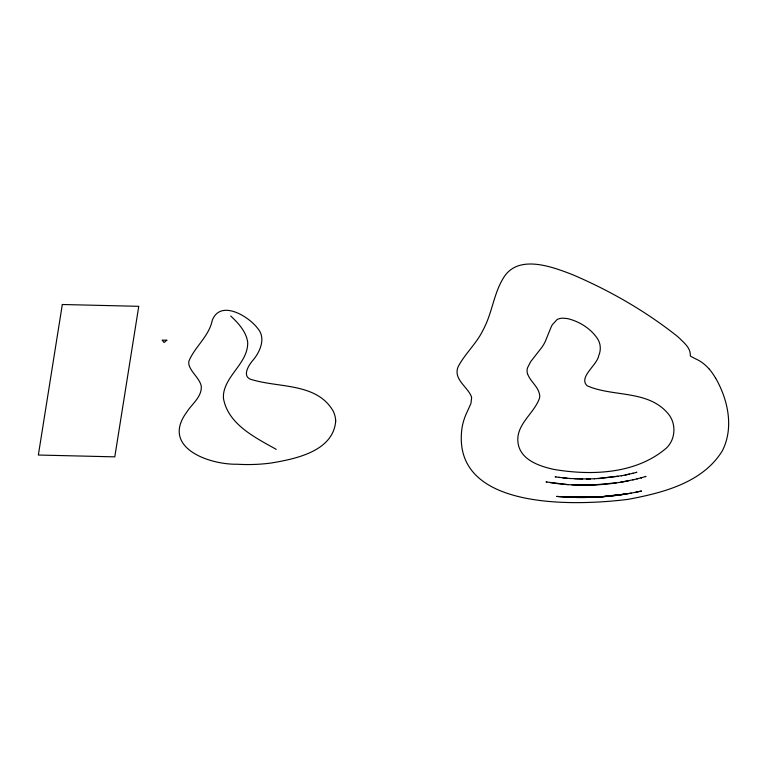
<?xml version="1.0" encoding="UTF-8"?>
<svg xmlns="http://www.w3.org/2000/svg" width="767" height="767" viewBox="0 0 767 767"><rect width="100%" height="100%" fill="white"/><g stroke="black" fill="none" stroke-linecap="round" stroke-linejoin="round"><path stroke-width="1.15" d="M640.963 477.86L641.95 477.573L636.917 478.924M645.296 476.614L646.015 476.403L641.289 477.774M636.207 472.434L636.878 472.251L632.574 473.392M633.187 473.22L625.163 475.07M632.823 479.902L637.808 478.666M629.439 474.111L621.395 475.799M633.619 479.663L620.235 482.338M572.268 497.361L599.468 496.958L626.39 493.967L599.487 496.939L566.861 497.141C591.875 498.377 617.071 496.479 641.528 491.024L635.958 492.165M629.371 480.583C603.389 486.019 576.448 486.614 550.227 482.616M621.816 475.674L598.26 478.627M567.244 497.15L556.621 496.402C581.501 498.56 606.668 497.515 631.26 493.123M617.953 476.336L594.358 478.838M616.38 482.817L594.214 484.859L571.961 484.802M594.3 478.761L586.352 478.972M590.446 478.982L574.483 478.733M582.642 479.039L570.552 478.503M571.022 478.579L562.777 477.803M568.232 484.677L546.008 481.906L546.785 482.04M567.187 478.282L558.942 477.342M559.613 477.448L555.135 476.796L555.874 476.911M276.245 449.366C255.421 437.641 228.259 424.554 223.494 398.591A71.628 41.188 -2.5 0 1 224.798 388.543C230.263 372.091 248.163 360.672 247.703 342.255C246.178 331.526 238.326 323.156 230.752 316.023M709.264 369.167L708.775 368.611A81.197 46.691 -2.5 0 0 706.771 366.501L704.72 364.613A51.053 29.357 -2.5 0 0 699.571 360.893L697.03 359.522A28.887 16.615 -2.5 0 0 695.525 358.841L690.751 356.31A5.58 3.202 -2.5 0 1 690.281 355.457C690.76 348.141 684.26 342.993 679.572 338.324A189.737 109.096 -2.5 0 0 676.532 335.668C645.287 311.018 610.388 290.961 573.86 275.219A214.079 123.094 -2.5 0 0 564.359 271.556C545.193 264.567 516.45 256.341 503.478 277.865C495.108 291.335 492.836 307.375 486.892 321.891A218.461 125.615 -2.5 0 1 482.836 330.5C476.336 343.817 464.802 353.846 458.043 366.942C453.22 378.994 467.055 386.443 471.187 396.117A27.123 15.589 -2.5 0 1 471.619 397.843L470.928 403.5L465.818 414.813A164.56 94.619 -2.5 0 0 462.175 426.912C449.385 510.774 575.221 505.99 628.068 499.346C662.554 492.903 702.562 482.874 722.226 450.996C734.153 427.919 728.046 399.751 715.659 378.179M527.504 373.663C530.237 381.774 539.048 386.942 539.719 395.849A32.022 18.418 -2.5 0 1 539.556 398.006C534.206 413.758 515.232 424.65 518.08 443.288C520.659 460.027 539.431 466.173 553.736 469.385C591.53 475.789 636.217 474.121 666.533 447.947C675.9 438.849 676.427 422.943 667.731 413.221C647.693 389.78 612.737 397.095 587.167 385.791C578.097 377.278 597.177 365.236 598.759 355.581C601.184 350.04 600.772 343.386 597.301 338.381C590.619 328.573 579.862 321.804 568.481 318.832A22.176 12.751 -2.5 0 0 566.823 318.506L562.738 318.171A8.552 4.918 -2.5 0 0 559.162 318.727L558.597 318.899A7.814 4.497 -2.5 0 0 557.063 319.59L552.345 324.709A73.076 42.022 -2.5 0 0 551.013 327.336L545.155 341.766A95.29 54.793 -2.5 0 1 542.068 347.039L530.553 361.842L527.447 367.978A30.105 17.305 -2.5 0 0 527.485 373.663M709.322 369.157A139.115 79.989 -2.5 0 1 715.601 378.198M335.706 421.006C333.271 451.38 295.563 458.925 271.058 463.038A102.538 58.963 -2.5 0 1 237.262 464.236C209.19 464.792 160.619 447.669 186.64 412.291C191.884 403.902 202.287 396.731 201.232 385.801C199.219 378.112 192.038 373.222 189.296 365.869A28.58 16.433 -2.5 0 1 188.893 361.171C194.856 346.636 209.017 336.454 212.277 320.28C220.465 299.303 248.249 316.081 257.405 328.036C266.13 337.576 260.483 350.97 253.493 359.627C248.422 365.15 240.761 377.652 252.928 379.953C280.08 387.881 317.241 383.021 333.329 411.361A72.76 41.84 -2.5 0 1 335.706 421.006M62.319 304.499L38.35 455.032L114.791 456.854L138.76 306.321L62.319 304.499M166.832 340.232L164.09 342.533L162.115 340.117L166.832 340.232"/></g></svg>
